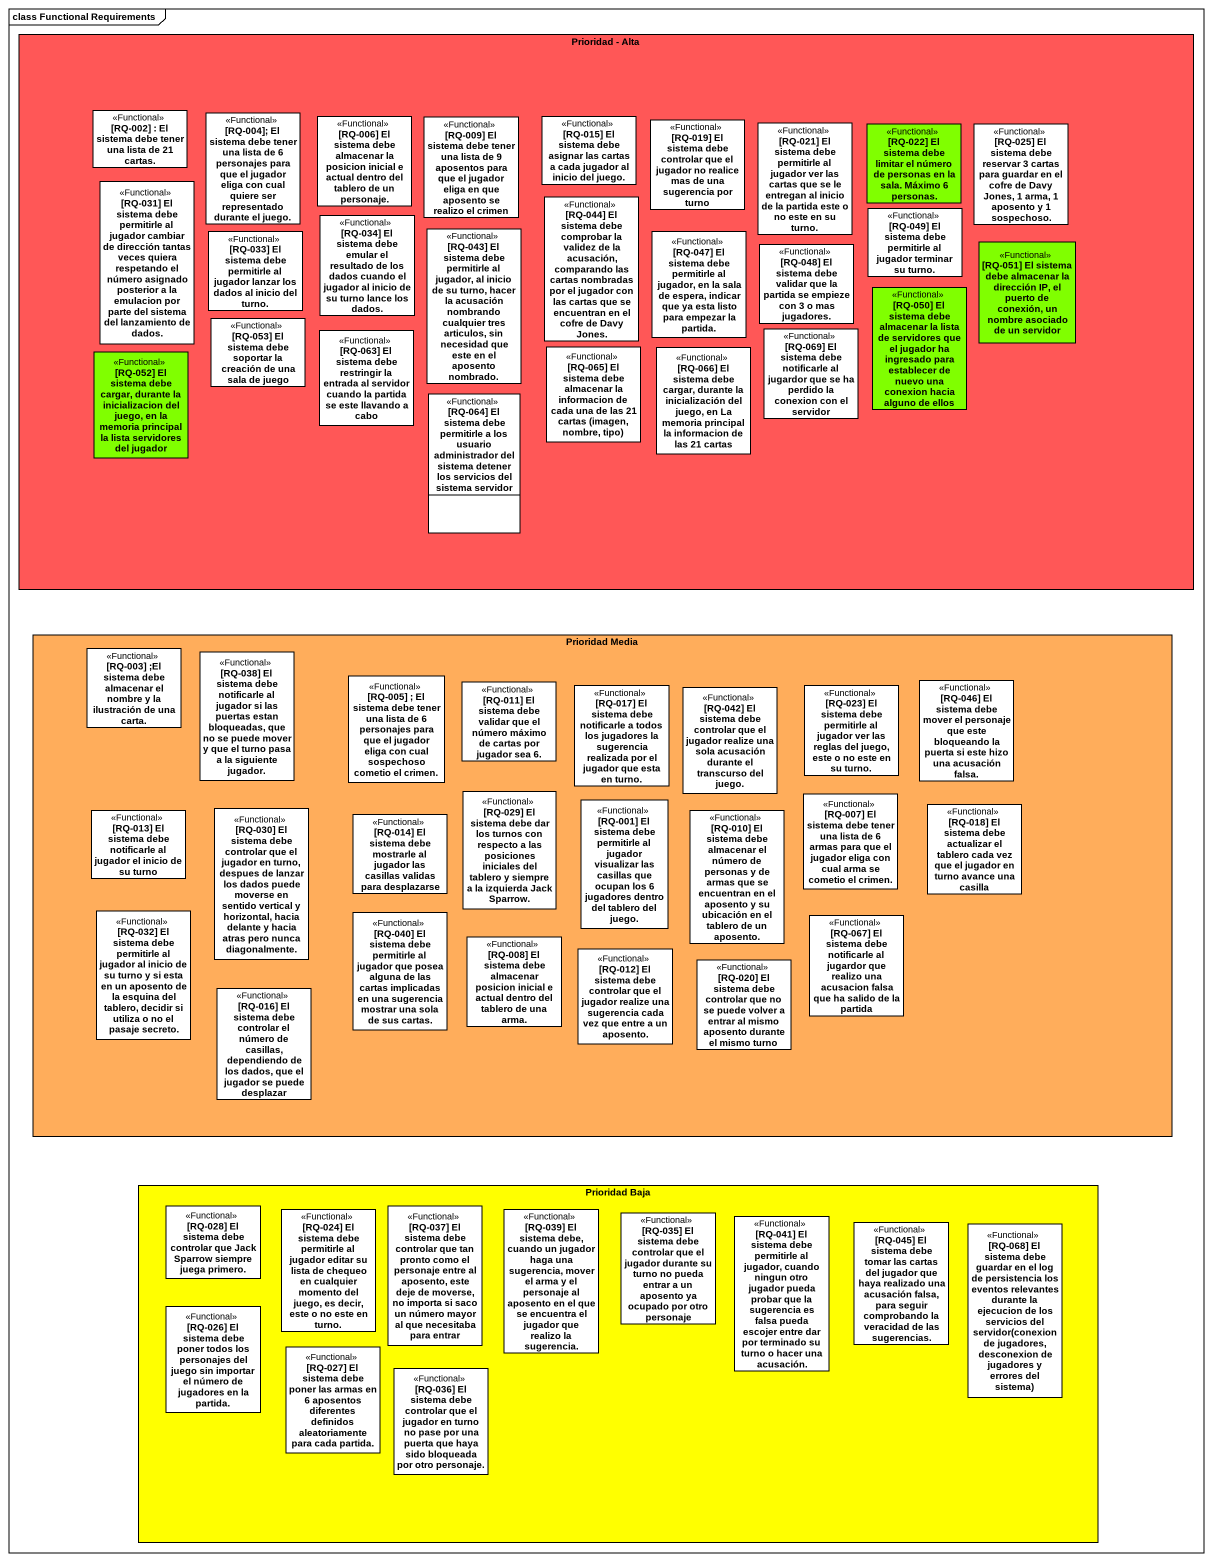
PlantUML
@startuml
mainframe class Functional Requirements
hide circle
hide empty members
rectangle "Prioridad - Alta" as Prioridad_Alta #FF5757 {
  class "[RQ-002] : El sistema debe tener una lista de 21 cartas." as RQ_002_El_sistema_debe <<Functional>> #FFFFFF
  class "[RQ-004]; El sistema debe tener una lista de 6 personajes para que el jugador eliga con cual quiere ser representado durante el juego." as RQ_004_El_sistema_debe <<Functional>> #FFFFFF
  class "[RQ-006] El sistema debe almacenar la posicion inicial e actual dentro del tablero de un personaje." as RQ_006_El_sistema_debe <<Functional>> #FFFFFF
  class "[RQ-015] El sistema debe asignar las cartas a cada jugador al inicio del juego." as RQ_015_El_sistema_debe <<Functional>> #FFFFFF
  class "[RQ-009] El sistema debe tener una lista de 9 aposentos para que el jugador eliga en que aposento se realizo el crimen" as RQ_009_El_sistema_debe <<Functional>> #FFFFFF
  class "[RQ-019] El sistema debe controlar que el jugador no realice mas de una sugerencia por turno" as RQ_019_El_sistema_debe <<Functional>> #FFFFFF
  class "[RQ-021] El sistema debe permitirle al jugador ver las cartas que se le entregan al inicio de la partida este o no este en su turno." as RQ_021_El_sistema_debe <<Functional>> #FFFFFF
  class "[RQ-022] El sistema debe limitar el número de personas en la sala. Máximo 6 personas." as RQ_022_El_sistema_debe <<Functional>> #80FF00
  class "[RQ-025] El sistema debe reservar 3 cartas para guardar en el cofre de Davy Jones, 1 arma, 1 aposento y 1 sospechoso." as RQ_025_El_sistema_debe <<Functional>> #FFFFFF
  class "[RQ-031] El sistema debe permitirle al jugador cambiar de dirección tantas veces quiera respetando el número asignado posterior a la emulacion por parte del sistema del lanzamiento de dados." as RQ_031_El_sistema_debe <<Functional>> #FFFFFF
  class "[RQ-033] El sistema debe permitirle al jugador lanzar los dados al inicio del turno." as RQ_033_El_sistema_debe <<Functional>> #FFFFFF
  class "[RQ-034] El sistema debe emular el resultado de los dados cuando el jugador al inicio de su turno lance los dados." as RQ_034_El_sistema_debe <<Functional>> #FFFFFF
  class "[RQ-043] El sistema debe permitirle al jugador, al inicio de su turno, hacer la acusación nombrando cualquier tres articulos, sin necesidad que este en el aposento nombrado." as RQ_043_El_sistema_debe <<Functional>> #FFFFFF
  class "[RQ-044] El sistema debe comprobar la validez de la acusación, comparando las cartas nombradas por el jugador con las cartas que se encuentran en el cofre de Davy Jones." as RQ_044_El_sistema_debe <<Functional>> #FFFFFF
  class "[RQ-047] El sistema debe permitirle al jugador, en la sala de espera, indicar que ya esta listo para empezar la partida." as RQ_047_El_sistema_debe <<Functional>> #FFFFFF
  class "[RQ-049] El sistema debe permitirle al jugador terminar su turno." as RQ_049_El_sistema_debe <<Functional>> #FFFFFF
  class "[RQ-048] El sistema debe validar que la partida se empieze con 3 o mas jugadores." as RQ_048_El_sistema_debe <<Functional>> #FFFFFF
  class "[RQ-051] El sistema debe almacenar la dirección IP, el puerto de conexión, un nombre asociado de un servidor" as RQ_051_El_sistema_debe <<Functional>> #80FF00
  class "[RQ-050] El sistema debe almacenar la lista de servidores que el jugador ha ingresado para establecer de nuevo una conexion hacia alguno de ellos" as RQ_050_El_sistema_debe <<Functional>> #80FF00
  class "[RQ-053] El sistema debe soportar la creación de una sala de juego" as RQ_053_El_sistema_debe <<Functional>> #FFFFFF
  class "[RQ-063] El sistema debe restringir la entrada al servidor cuando la partida se este llavando a cabo" as RQ_063_El_sistema_debe <<Functional>> #FFFFFF
  class "[RQ-065] El sistema debe almacenar la informacion de cada una de las 21 cartas (imagen, nombre, tipo)" as RQ_065_El_sistema_debe <<Functional>> #FFFFFF
  class "[RQ-066] El sistema debe cargar, durante la inicialización del juego, en La memoria principal la informacion de las 21 cartas" as RQ_066_El_sistema_debe <<Functional>> #FFFFFF
  class "[RQ-069] El sistema debe notificarle al jugardor que se ha perdido la conexion con el servidor" as RQ_069_El_sistema_debe <<Functional>> #FFFFFF
  class "[RQ-052] El sistema debe cargar, durante la inicializacion del juego, en la memoria principal la lista servidores del jugador" as RQ_052_El_sistema_debe <<Functional>> #80FF00
  class "[RQ-064] El sistema debe permitirle a los usuario administrador del sistema detener los servicios del sistema servidor" as RQ_064_El_sistema_debe <<Functional>> #FFFFFF
}
rectangle "Prioridad Media" as Prioridad_Media #FFAD5B {
  class "[RQ-003] ;El sistema debe almacenar el nombre y la ilustración de una carta." as RQ_003_El_sistema_debe <<Functional>> #FFFFFF
  class "[RQ-038] El sistema debe notificarle al jugador si las puertas estan bloqueadas, que no se puede mover y que el turno pasa a la siguiente jugador." as RQ_038_El_sistema_debe <<Functional>> #FFFFFF
  class "[RQ-005] ; El sistema debe tener una lista de 6 personajes para que el jugador eliga con cual sospechoso cometio el crimen." as RQ_005_El_sistema_debe <<Functional>> #FFFFFF
  class "[RQ-011] El sistema debe validar que el número máximo de cartas por jugador sea 6." as RQ_011_El_sistema_debe <<Functional>> #FFFFFF
  class "[RQ-017] El sistema debe notificarle a todos los jugadores la sugerencia realizada por el jugador que esta en turno." as RQ_017_El_sistema_debe <<Functional>> #FFFFFF
  class "[RQ-042] El sistema debe controlar que el jugador realize una sola acusación durante el transcurso del juego." as RQ_042_El_sistema_debe <<Functional>> #FFFFFF
  class "[RQ-023] El sistema debe permitirle al jugador ver las reglas del juego, este o no este en su turno." as RQ_023_El_sistema_debe <<Functional>> #FFFFFF
  class "[RQ-046] El sistema debe mover el personaje que este bloqueando la puerta si este hizo una acusación falsa." as RQ_046_El_sistema_debe <<Functional>> #FFFFFF
  class "[RQ-013] El sistema debe notificarle al jugador el inicio de su turno" as RQ_013_El_sistema_debe <<Functional>> #FFFFFF
  class "[RQ-030] El sistema debe controlar que el jugador en turno, despues de lanzar los dados puede moverse en sentido vertical y horizontal, hacia delante y hacia atras pero nunca diagonalmente." as RQ_030_El_sistema_debe <<Functional>> #FFFFFF
  class "[RQ-029] El sistema debe dar los turnos con respecto a las posiciones iniciales del tablero y siempre a la izquierda Jack Sparrow." as RQ_029_El_sistema_debe_dar <<Functional>> #FFFFFF
  class "[RQ-001] El sistema debe permitirle al jugador visualizar las casillas que ocupan los 6 jugadores dentro del tablero del juego." as RQ_001_El_sistema_debe <<Functional>> #FFFFFF
  class "[RQ-010] El sistema debe almacenar el número de personas y de armas que se encuentran en el aposento y su ubicación en el tablero de un aposento." as RQ_010_El_sistema_debe <<Functional>> #FFFFFF
  class "[RQ-007] El sistema debe tener una lista de 6 armas para que el jugador eliga con cual arma se cometio el crimen." as RQ_007_El_sistema_debe <<Functional>> #FFFFFF
  class "[RQ-018] El sistema debe actualizar el tablero cada vez que el jugador en turno avance una casilla" as RQ_018_El_sistema_debe <<Functional>> #FFFFFF
  class "[RQ-014] El sistema debe mostrarle al jugador las casillas validas para desplazarse" as RQ_014_El_sistema_debe <<Functional>> #FFFFFF
  class "[RQ-032] El sistema debe permitirle al jugador al inicio de su turno y si esta en un aposento de la esquina del tablero, decidir si utiliza o no el pasaje secreto." as RQ_032_El_sistema_debe <<Functional>> #FFFFFF
  class "[RQ-040] El sistema debe permitirle al jugador que posea alguna de las cartas implicadas en una sugerencia mostrar una sola de sus cartas." as RQ_040_El_sistema_debe <<Functional>> #FFFFFF
  class "[RQ-067] El sistema debe notificarle al jugardor que realizo una acusacion falsa que ha salido de la partida" as RQ_067_El_sistema_debe <<Functional>> #FFFFFF
  class "[RQ-008] El sistema debe almacenar posicion inicial e actual dentro del tablero de una arma." as RQ_008_El_sistema_debe <<Functional>> #FFFFFF
  class "[RQ-012] El sistema debe controlar que el jugador realize una sugerencia cada vez que entre a un aposento." as RQ_012_El_sistema_debe <<Functional>> #FFFFFF
  class "[RQ-020] El sistema debe controlar que no se puede volver a entrar al mismo aposento durante el mismo turno" as RQ_020_El_sistema_debe <<Functional>> #FFFFFF
  class "[RQ-016] El sistema debe controlar el número de casillas, dependiendo de los dados, que el jugador se puede desplazar" as RQ_016_El_sistema_debe <<Functional>> #FFFFFF
}
rectangle "Prioridad Baja" as Prioridad_Baja #FFFF00 {
  class "[RQ-028] El sistema debe controlar que Jack Sparrow siempre juega primero." as RQ_028_El_sistema_debe <<Functional>> #FFFFFF
  class "[RQ-024] El sistema debe permitirle al jugador editar su lista de chequeo en cualquier momento del juego, es decir, este o no este en turno." as RQ_024_El_sistema_debe <<Functional>> #FFFFFF
  class "[RQ-037] El sistema debe controlar que tan pronto como el personaje entre al aposento, este deje de moverse, no importa si saco un número mayor al que necesitaba para entrar" as RQ_037_El_sistema_debe <<Functional>> #FFFFFF
  class "[RQ-039] El sistema debe, cuando un jugador haga una sugerencia, mover el arma y el personaje al aposento en el que se encuentra el jugador que realizo la sugerencia." as RQ_039_El_sistema_debe <<Functional>> #FFFFFF
  class "[RQ-035] El sistema debe controlar que el jugador durante su turno no pueda entrar a un aposento ya ocupado por otro personaje" as RQ_035_El_sistema_debe <<Functional>> #FFFFFF
  class "[RQ-041] El sistema debe permitirle al jugador, cuando ningun otro jugador pueda probar que la sugerencia es falsa pueda escojer entre dar por terminado su turno o hacer una acusación." as RQ_041_El_sistema_debe <<Functional>> #FFFFFF
  class "[RQ-045] El sistema debe tomar las cartas del jugador que haya realizado una acusación falsa, para seguir comprobando la veracidad de las sugerencias." as RQ_045_El_sistema_debe <<Functional>> #FFFFFF
  class "[RQ-068] El sistema debe guardar en el log de persistencia los eventos relevantes durante la ejecucion de los servicios del servidor(conexion de jugadores, desconexion de jugadores y errores del sistema)" as RQ_068_El_sistema_debe <<Functional>> #FFFFFF
  class "[RQ-026] El sistema debe poner todos los personajes del juego sin importar el número de jugadores en la partida." as RQ_026_El_sistema_debe <<Functional>> #FFFFFF
  class "[RQ-027] El sistema debe poner las armas en 6 aposentos diferentes definidos aleatoriamente para cada partida." as RQ_027_El_sistema_debe <<Functional>> #FFFFFF
  class "[RQ-036] El sistema debe controlar que el jugador en turno no pase por una puerta que haya sido bloqueada por otro personaje." as RQ_036_El_sistema_debe <<Functional>> #FFFFFF
}
@enduml
